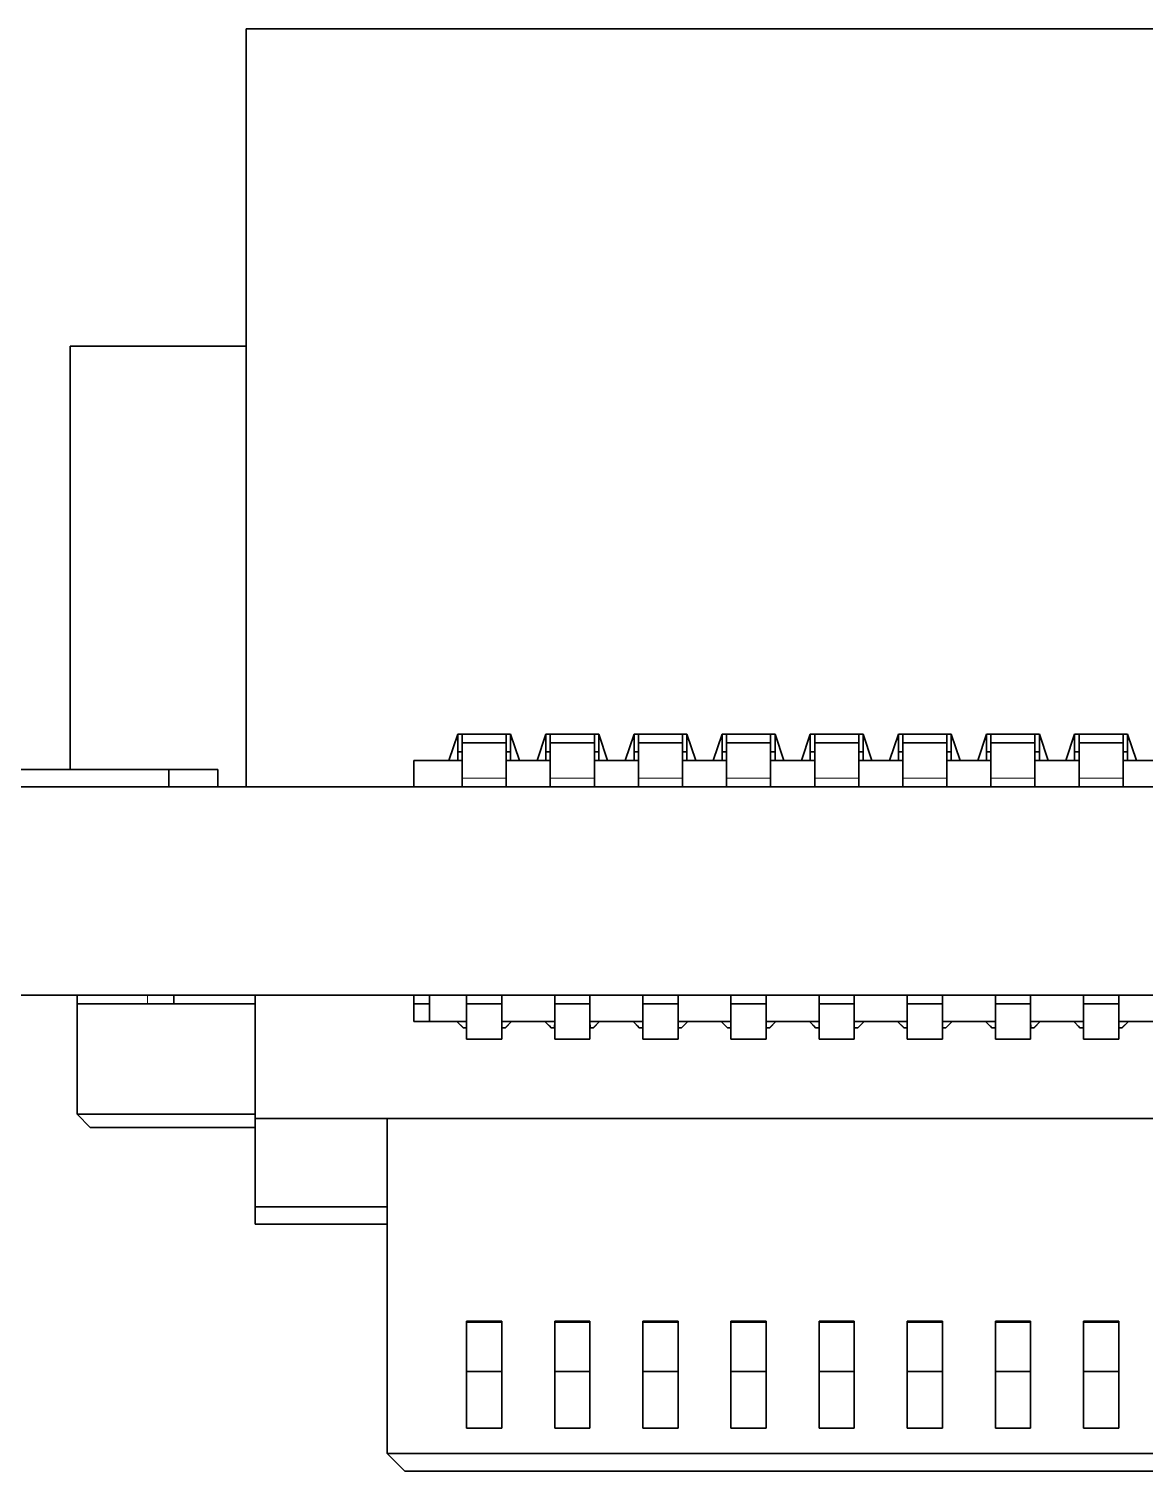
# Model space of a CAD drawing. Extents: x 507 to 804, y 334 to 583.
# Drawn here: x 584.92 to 591.26, y 464 to 472.18 of the extents above; entities that cross this region are included whole.
import ezdxf

# ---------------------------------------------------------------- set-up
doc = ezdxf.new("R2010")
doc.units = 0

msp = doc.modelspace()

# ---------------------------------------------------------------- linework, layer by layer
at = {"color": 7, "lineweight": 35, "ltscale": 0.1075}
msp.add_line((586.1558, 472.1815), (586.1558, 467.8815), dxfattribs=at)
at = {"color": 7, "lineweight": 35, "ltscale": 0.279999}
msp.add_line((597.3557, 472.1815), (586.1558, 472.1815), dxfattribs=at)
at = {"color": 7, "lineweight": 35, "ltscale": 0.025}
msp.add_line((585.1558, 470.3815), (586.1558, 470.3815), dxfattribs=at)
at = {"color": 7, "lineweight": 35, "ltscale": 0.06}
msp.add_line((585.1558, 470.3815), (585.1558, 467.9815), dxfattribs=at)
at = {"color": 7, "lineweight": 35, "ltscale": 0.003953}
for p, q in [((587.3057, 468.0315), (587.3557, 468.1815)), ((587.6558, 468.1815), (587.7057, 468.0315)), ((587.8057, 468.0315), (587.8557, 468.1815)), ((588.1558, 468.1815), (588.2057, 468.0315)), ((588.3057, 468.0315), (588.3557, 468.1815)), ((588.6558, 468.1815), (588.7057, 468.0315)), ((588.8057, 468.0315), (588.8557, 468.1815)), ((589.1558, 468.1815), (589.2057, 468.0315)), ((589.3057, 468.0315), (589.3557, 468.1815)), ((589.6558, 468.1815), (589.7057, 468.0315)), ((589.8057, 468.0315), (589.8557, 468.1815)), ((590.1558, 468.1815), (590.2057, 468.0315)), ((590.3057, 468.0315), (590.3557, 468.1815)), ((590.6558, 468.1815), (590.7057, 468.0315)), ((590.8057, 468.0315), (590.8557, 468.1815)), ((591.1558, 468.1815), (591.2057, 468.0315))]:
    msp.add_line(p, q, dxfattribs=at)
at = {"color": 7, "lineweight": 35, "ltscale": 0.007501}
for p, q in [((587.6558, 468.1815), (587.3557, 468.1815)), ((588.1558, 468.1815), (587.8557, 468.1815)), ((588.6558, 468.1815), (588.3557, 468.1815)), ((589.1558, 468.1815), (588.8557, 468.1815)), ((589.6558, 468.1815), (589.3557, 468.1815)), ((590.1558, 468.1815), (589.8557, 468.1815)), ((590.6558, 468.1815), (590.3557, 468.1815)), ((591.1558, 468.1815), (590.8557, 468.1815))]:
    msp.add_line(p, q, dxfattribs=at)
at = {"color": 7, "lineweight": 35, "ltscale": 0.003751}
for p, q in [((587.3557, 468.1815), (587.3557, 468.0315)), ((587.6558, 468.0315), (587.6558, 468.1815)), ((587.8557, 468.1815), (587.8557, 468.0315)), ((588.1558, 468.0315), (588.1558, 468.1815)), ((588.3557, 468.1815), (588.3557, 468.0315)), ((588.6558, 468.0315), (588.6558, 468.1815)), ((588.8557, 468.1815), (588.8557, 468.0315)), ((589.1558, 468.0315), (589.1558, 468.1815)), ((589.3557, 468.1815), (589.3557, 468.0315)), ((589.6558, 468.0315), (589.6558, 468.1815)), ((589.8557, 468.1815), (589.8557, 468.0315)), ((590.1558, 468.0315), (590.1558, 468.1815)), ((590.3557, 468.1815), (590.3557, 468.0315)), ((590.6558, 468.0315), (590.6558, 468.1815)), ((590.8557, 468.1815), (590.8557, 468.0315)), ((591.1558, 468.0315), (591.1558, 468.1815))]:
    msp.add_line(p, q, dxfattribs=at)
at = {"color": 7, "lineweight": 35, "ltscale": 0.00125}
for p, q in [((587.3807, 468.1315), (587.3807, 468.1815)), ((587.6307, 468.1815), (587.6307, 468.1315)), ((587.8807, 468.1315), (587.8807, 468.1815)), ((588.1307, 468.1815), (588.1307, 468.1315)), ((588.3807, 468.1315), (588.3807, 468.1815)), ((588.6307, 468.1815), (588.6307, 468.1315)), ((588.8807, 468.1315), (588.8807, 468.1815)), ((589.1307, 468.1815), (589.1307, 468.1315)), ((589.3807, 468.1315), (589.3807, 468.1815)), ((589.6307, 468.1815), (589.6307, 468.1315)), ((589.8807, 468.1315), (589.8807, 468.1815)), ((590.1307, 468.1815), (590.1307, 468.1315)), ((590.3807, 468.1315), (590.3807, 468.1815)), ((590.6307, 468.1815), (590.6307, 468.1315)), ((590.8807, 468.1315), (590.8807, 468.1815)), ((591.1307, 468.1815), (591.1307, 468.1315)), ((587.3057, 468.0315), (587.3557, 468.0315)), ((587.6558, 468.0315), (587.7057, 468.0315)), ((587.8057, 468.0315), (587.8557, 468.0315)), ((588.1558, 468.0315), (588.2057, 468.0315)), ((588.3057, 468.0315), (588.3557, 468.0315)), ((588.6558, 468.0315), (588.7057, 468.0315)), ((588.8057, 468.0315), (588.8557, 468.0315)), ((589.1558, 468.0315), (589.2057, 468.0315)), ((589.3057, 468.0315), (589.3557, 468.0315)), ((589.6558, 468.0315), (589.7057, 468.0315)), ((589.8057, 468.0315), (589.8557, 468.0315)), ((590.1558, 468.0315), (590.2057, 468.0315)), ((590.3057, 468.0315), (590.3557, 468.0315)), ((590.6558, 468.0315), (590.7057, 468.0315)), ((590.8057, 468.0315), (590.8557, 468.0315)), ((591.1558, 468.0315), (591.2057, 468.0315)), ((587.3807, 467.9315), (587.3807, 467.8815)), ((587.6307, 467.8815), (587.6307, 467.9315)), ((587.8807, 467.9315), (587.8807, 467.8815)), ((588.1307, 467.8815), (588.1307, 467.9315)), ((588.3807, 467.9315), (588.3807, 467.8815)), ((588.6307, 467.8815), (588.6307, 467.9315)), ((588.8807, 467.9315), (588.8807, 467.8815)), ((589.1307, 467.8815), (589.1307, 467.9315)), ((589.3807, 467.9315), (589.3807, 467.8815)), ((589.6307, 467.8815), (589.6307, 467.9315)), ((589.8807, 467.9315), (589.8807, 467.8815)), ((590.1307, 467.8815), (590.1307, 467.9315)), ((590.3807, 467.9315), (590.3807, 467.8815)), ((590.6307, 467.8815), (590.6307, 467.9315)), ((590.8807, 467.9315), (590.8807, 467.8815)), ((591.1307, 467.8815), (591.1307, 467.9315)), ((585.1957, 466.701), (585.1957, 466.651)), ((585.7457, 466.651), (585.7457, 466.701)), ((585.7457, 466.651), (585.7457, 466.701)), ((585.7457, 466.651), (585.7457, 466.701)), ((585.7457, 466.651), (585.7457, 466.701)), ((585.7457, 466.651), (585.7457, 466.701)), ((585.7457, 466.651), (585.7457, 466.701)), ((587.1957, 466.701), (587.1957, 466.651)), ((587.4058, 466.701), (587.4058, 466.651)), ((587.4058, 466.701), (587.4058, 466.651)), ((587.6057, 466.701), (587.6057, 466.651)), ((587.6057, 466.651), (587.6057, 466.701)), ((587.6057, 466.651), (587.6057, 466.701)), ((587.9058, 466.701), (587.9058, 466.651)), ((587.9058, 466.701), (587.9058, 466.651)), ((588.1057, 466.701), (588.1057, 466.651)), ((588.1057, 466.651), (588.1057, 466.701)), ((588.1057, 466.651), (588.1057, 466.701)), ((588.4058, 466.701), (588.4058, 466.651)), ((588.4058, 466.701), (588.4058, 466.651)), ((588.6057, 466.701), (588.6057, 466.651)), ((588.6057, 466.651), (588.6057, 466.701)), ((588.6057, 466.651), (588.6057, 466.701)), ((588.9058, 466.701), (588.9058, 466.651)), ((588.9058, 466.701), (588.9058, 466.651)), ((589.1057, 466.651), (589.1057, 466.701)), ((589.1057, 466.701), (589.1057, 466.651)), ((589.1057, 466.651), (589.1057, 466.701)), ((589.4058, 466.701), (589.4058, 466.651)), ((589.4058, 466.701), (589.4058, 466.651)), ((589.6057, 466.701), (589.6057, 466.651)), ((589.6057, 466.651), (589.6057, 466.701)), ((589.6057, 466.651), (589.6057, 466.701)), ((589.9058, 466.701), (589.9058, 466.651)), ((589.9058, 466.701), (589.9058, 466.651)), ((590.1057, 466.701), (590.1057, 466.651)), ((590.1057, 466.651), (590.1057, 466.701)), ((590.1057, 466.651), (590.1057, 466.701)), ((590.4058, 466.701), (590.4058, 466.651)), ((590.4058, 466.701), (590.4058, 466.651)), ((590.6057, 466.651), (590.6057, 466.701)), ((590.6057, 466.701), (590.6057, 466.651)), ((590.6057, 466.651), (590.6057, 466.701)), ((590.9058, 466.701), (590.9058, 466.651)), ((590.9058, 466.701), (590.9058, 466.651)), ((591.1057, 466.651), (591.1057, 466.701)), ((591.1057, 466.651), (591.1057, 466.701)), ((591.1057, 466.701), (591.1057, 466.651)), ((586.9058, 465.401), (586.9557, 465.401)), ((586.9557, 465.401), (586.9058, 465.401))]:
    msp.add_line(p, q, dxfattribs=at)
at = {"color": 7, "lineweight": 35, "ltscale": 0.005}
for p, q in [((587.3807, 467.9315), (587.3807, 468.1315)), ((587.6307, 467.9315), (587.6307, 468.1315)), ((587.8807, 467.9315), (587.8807, 468.1315)), ((588.1307, 467.9315), (588.1307, 468.1315)), ((588.3807, 467.9315), (588.3807, 468.1315)), ((588.6307, 467.9315), (588.6307, 468.1315)), ((588.8807, 467.9315), (588.8807, 468.1315)), ((589.1307, 467.9315), (589.1307, 468.1315)), ((589.3807, 467.9315), (589.3807, 468.1315)), ((589.6307, 467.9315), (589.6307, 468.1315)), ((589.8807, 467.9315), (589.8807, 468.1315)), ((590.1307, 467.9315), (590.1307, 468.1315)), ((590.3807, 467.9315), (590.3807, 468.1315)), ((590.6307, 467.9315), (590.6307, 468.1315)), ((590.8807, 467.9315), (590.8807, 468.1315)), ((591.1307, 467.9315), (591.1307, 468.1315)), ((587.3057, 468.0315), (587.1057, 468.0315)), ((587.4058, 466.651), (587.4058, 466.451)), ((587.4058, 466.651), (587.4058, 466.451)), ((587.6057, 466.651), (587.6057, 466.451)), ((587.6057, 466.651), (587.6057, 466.451)), ((587.9058, 466.651), (587.9058, 466.451)), ((587.9058, 466.651), (587.9058, 466.451)), ((588.1057, 466.651), (588.1057, 466.451)), ((588.1057, 466.651), (588.1057, 466.451)), ((588.4058, 466.651), (588.4058, 466.451)), ((588.4058, 466.651), (588.4058, 466.451)), ((588.6057, 466.651), (588.6057, 466.451)), ((588.6057, 466.651), (588.6057, 466.451)), ((588.9058, 466.651), (588.9058, 466.451)), ((588.9058, 466.651), (588.9058, 466.451)), ((589.1057, 466.651), (589.1057, 466.451)), ((589.1057, 466.651), (589.1057, 466.451)), ((589.4058, 466.651), (589.4058, 466.451)), ((589.4058, 466.651), (589.4058, 466.451)), ((589.6057, 466.651), (589.6057, 466.451)), ((589.6057, 466.651), (589.6057, 466.451)), ((589.9058, 466.651), (589.9058, 466.451)), ((589.9058, 466.651), (589.9058, 466.451)), ((590.1057, 466.651), (590.1057, 466.451)), ((590.1057, 466.651), (590.1057, 466.451)), ((590.4058, 466.651), (590.4058, 466.451)), ((590.4058, 466.651), (590.4058, 466.451)), ((590.6057, 466.651), (590.6057, 466.451)), ((590.6057, 466.651), (590.6057, 466.451)), ((590.9058, 466.651), (590.9058, 466.451)), ((590.9058, 466.651), (590.9058, 466.451)), ((591.1057, 466.651), (591.1057, 466.451)), ((591.1057, 466.651), (591.1057, 466.451))]:
    msp.add_line(p, q, dxfattribs=at)
at = {"color": 7, "lineweight": 35, "ltscale": 0.00625}
for p, q in [((587.6307, 468.1315), (587.3807, 468.1315)), ((588.1307, 468.1315), (587.8807, 468.1315)), ((588.6307, 468.1315), (588.3807, 468.1315)), ((589.1307, 468.1315), (588.8807, 468.1315)), ((589.6307, 468.1315), (589.3807, 468.1315)), ((590.1307, 468.1315), (589.8807, 468.1315)), ((590.6307, 468.1315), (590.3807, 468.1315)), ((591.1307, 468.1315), (590.8807, 468.1315))]:
    msp.add_line(p, q, dxfattribs=at)
at = {"color": 7, "lineweight": 35, "ltscale": 0.00375}
for p, q in [((587.1057, 468.0315), (587.1057, 467.8815)), ((587.1057, 466.551), (587.1057, 466.701)), ((587.1057, 466.551), (587.1057, 466.701)), ((587.1057, 466.701), (587.1057, 466.551)), ((587.1057, 466.551), (587.1057, 466.701)), ((587.1057, 466.701), (587.1057, 466.551))]:
    msp.add_line(p, q, dxfattribs=at)
at = {"color": 7, "lineweight": 35, "ltscale": 0.00062561}
for p, q in [((587.3807, 468.0815), (587.3557, 468.0815)), ((587.3807, 468.0315), (587.3557, 468.0315)), ((587.6558, 468.0815), (587.6307, 468.0815)), ((587.6558, 468.0315), (587.6307, 468.0315)), ((587.8557, 468.0815), (587.8807, 468.0815)), ((587.8557, 468.0315), (587.8807, 468.0315)), ((588.1307, 468.0815), (588.1558, 468.0815)), ((588.1307, 468.0315), (588.1558, 468.0315)), ((588.3557, 468.0815), (588.3807, 468.0815)), ((588.3557, 468.0315), (588.3807, 468.0315)), ((588.6307, 468.0815), (588.6558, 468.0815)), ((588.6307, 468.0315), (588.6558, 468.0315)), ((588.8557, 468.0815), (588.8807, 468.0815)), ((588.8557, 468.0315), (588.8807, 468.0315)), ((589.1307, 468.0815), (589.1558, 468.0815)), ((589.1307, 468.0315), (589.1558, 468.0315)), ((589.3557, 468.0815), (589.3807, 468.0815)), ((589.3557, 468.0315), (589.3807, 468.0315)), ((589.6307, 468.0815), (589.6558, 468.0815)), ((589.6307, 468.0315), (589.6558, 468.0315)), ((589.8557, 468.0815), (589.8807, 468.0815)), ((589.8557, 468.0315), (589.8807, 468.0315)), ((590.1307, 468.0815), (590.1558, 468.0815)), ((590.1307, 468.0315), (590.1558, 468.0315)), ((590.3557, 468.0815), (590.3807, 468.0815)), ((590.3557, 468.0315), (590.3807, 468.0315)), ((590.6307, 468.0815), (590.6558, 468.0815)), ((590.6307, 468.0315), (590.6558, 468.0315)), ((590.8557, 468.0815), (590.8807, 468.0815)), ((590.8557, 468.0315), (590.8807, 468.0315)), ((591.1307, 468.0815), (591.1558, 468.0815)), ((591.1307, 468.0315), (591.1558, 468.0315))]:
    msp.add_line(p, q, dxfattribs=at)
at = {"color": 7, "lineweight": 35, "ltscale": 0.002499}
for p, q in [((587.8057, 468.0315), (587.7057, 468.0315)), ((588.3057, 468.0315), (588.2057, 468.0315)), ((588.8057, 468.0315), (588.7057, 468.0315)), ((589.3057, 468.0315), (589.2057, 468.0315)), ((589.8057, 468.0315), (589.7057, 468.0315)), ((590.3057, 468.0315), (590.2057, 468.0315)), ((590.8057, 468.0315), (590.7057, 468.0315)), ((591.3057, 468.0315), (591.2057, 468.0315))]:
    msp.add_line(p, q, dxfattribs=at)
at = {"color": 7, "lineweight": 35, "ltscale": 0.04008}
msp.add_line((584.1141, 467.9815), (585.7173, 467.9815), dxfattribs=at)
at = {"color": 7, "lineweight": 35, "ltscale": 0.00692}
msp.add_line((585.7173, 467.9815), (585.9941, 467.9815), dxfattribs=at)
at = {"color": 7, "lineweight": 35, "ltscale": 0.0025}
for p, q in [((585.7173, 467.9815), (585.7173, 467.8815)), ((585.9941, 467.9815), (585.9941, 467.8815)), ((587.1957, 466.551), (587.1957, 466.651)), ((588.6057, 466.651), (588.6057, 466.551)), ((589.6057, 466.651), (589.6057, 466.551)), ((586.2057, 465.401), (586.2057, 465.501)), ((586.2057, 465.401), (586.2057, 465.501))]:
    msp.add_line(p, q, dxfattribs=at)
at = {"color": 7, "lineweight": 13, "ltscale": 0.00625}
for p, q in [((587.6307, 467.9315), (587.3807, 467.9315)), ((588.1307, 467.9315), (587.8807, 467.9315)), ((588.6307, 467.9315), (588.3807, 467.9315)), ((589.1307, 467.9315), (588.8807, 467.9315)), ((589.6307, 467.9315), (589.3807, 467.9315)), ((590.1307, 467.9315), (589.8807, 467.9315)), ((590.6307, 467.9315), (590.3807, 467.9315)), ((591.1307, 467.9315), (590.8807, 467.9315))]:
    msp.add_line(p, q, dxfattribs=at)
at = {"color": 7, "lineweight": 35}
for p, q in [((606.2557, 467.8815), (577.2557, 467.8815)), ((606.2557, 466.7015), (577.2557, 466.7015))]:
    msp.add_line(p, q, dxfattribs=at)
at = {"color": 7, "lineweight": 35, "ltscale": 0.010001}
msp.add_line((585.1957, 466.701), (585.5958, 466.701), dxfattribs=at)
at = {"color": 7, "lineweight": 35, "ltscale": 0.003749}
msp.add_line((585.7457, 466.701), (585.5958, 466.701), dxfattribs=at)
at = {"color": 7, "lineweight": 13, "ltscale": 0.00125}
msp.add_line((585.5958, 466.701), (585.5958, 466.651), dxfattribs=at)
at = {"color": 7, "lineweight": 35, "ltscale": 0.0175}
msp.add_line((586.2057, 466.701), (586.2057, 466.001), dxfattribs=at)
msp.add_line((586.2057, 466.701), (586.2057, 466.001), dxfattribs=at)
at = {"color": 7, "lineweight": 35, "ltscale": 0.022499}
msp.add_line((586.2057, 466.701), (587.1057, 466.701), dxfattribs=at)
msp.add_line((586.2057, 466.701), (587.1057, 466.701), dxfattribs=at)
at = {"color": 7, "lineweight": 35, "ltscale": 0.002251}
for p, q in [((587.1057, 466.701), (587.1957, 466.701)), ((587.1057, 466.651), (587.1957, 466.651))]:
    msp.add_line(p, q, dxfattribs=at)
at = {"color": 7, "lineweight": 35, "ltscale": 0.004999}
for p, q in [((587.6057, 466.701), (587.4058, 466.701)), ((587.6057, 466.701), (587.4058, 466.701)), ((588.1057, 466.701), (587.9058, 466.701)), ((588.1057, 466.701), (587.9058, 466.701)), ((588.6057, 466.701), (588.4058, 466.701)), ((588.6057, 466.701), (588.4058, 466.701)), ((589.1057, 466.701), (588.9058, 466.701)), ((589.1057, 466.701), (588.9058, 466.701)), ((589.6057, 466.701), (589.4058, 466.701)), ((589.6057, 466.701), (589.4058, 466.701)), ((590.1057, 466.701), (589.9058, 466.701)), ((590.1057, 466.701), (589.9058, 466.701)), ((590.6057, 466.701), (590.4058, 466.701)), ((590.6057, 466.701), (590.4058, 466.701)), ((591.1057, 466.701), (590.9058, 466.701)), ((591.1057, 466.701), (590.9058, 466.701)), ((587.6057, 466.651), (587.4058, 466.651)), ((587.6057, 466.651), (587.4058, 466.651)), ((588.1057, 466.651), (587.9058, 466.651)), ((588.1057, 466.651), (587.9058, 466.651)), ((588.6057, 466.651), (588.4058, 466.651)), ((588.6057, 466.651), (588.4058, 466.651)), ((589.1057, 466.651), (588.9058, 466.651)), ((589.1057, 466.651), (588.9058, 466.651)), ((589.6057, 466.651), (589.4058, 466.651)), ((589.6057, 466.651), (589.4058, 466.651)), ((590.1057, 466.651), (589.9058, 466.651)), ((590.1057, 466.651), (589.9058, 466.651)), ((590.6057, 466.651), (590.4058, 466.651)), ((590.6057, 466.651), (590.4058, 466.651)), ((591.1057, 466.651), (590.9058, 466.651)), ((591.1057, 466.651), (590.9058, 466.651)), ((587.6057, 466.451), (587.4058, 466.451)), ((587.6057, 466.451), (587.4058, 466.451)), ((587.4058, 466.451), (587.6057, 466.451)), ((588.1057, 466.451), (587.9058, 466.451)), ((588.1057, 466.451), (587.9058, 466.451)), ((587.9058, 466.451), (588.1057, 466.451)), ((588.6057, 466.451), (588.4058, 466.451)), ((588.6057, 466.451), (588.4058, 466.451)), ((588.4058, 466.451), (588.6057, 466.451)), ((589.1057, 466.451), (588.9058, 466.451)), ((589.1057, 466.451), (588.9058, 466.451)), ((588.9058, 466.451), (589.1057, 466.451)), ((589.6057, 466.451), (589.4058, 466.451)), ((589.6057, 466.451), (589.4058, 466.451)), ((589.4058, 466.451), (589.6057, 466.451)), ((590.1057, 466.451), (589.9058, 466.451)), ((590.1057, 466.451), (589.9058, 466.451)), ((589.9058, 466.451), (590.1057, 466.451)), ((590.6057, 466.451), (590.4058, 466.451)), ((590.6057, 466.451), (590.4058, 466.451)), ((590.4058, 466.451), (590.6057, 466.451)), ((591.1057, 466.451), (590.9058, 466.451)), ((591.1057, 466.451), (590.9058, 466.451)), ((590.9058, 466.451), (591.1057, 466.451)), ((587.6057, 464.851), (587.4058, 464.851)), ((587.6057, 464.851), (587.4058, 464.851)), ((587.6057, 464.8456), (587.4058, 464.8456)), ((587.4058, 464.8456), (587.6057, 464.8456)), ((587.6057, 464.8455), (587.4058, 464.8455)), ((588.1057, 464.851), (587.9058, 464.851)), ((588.1057, 464.851), (587.9058, 464.851)), ((588.1057, 464.8456), (587.9058, 464.8456)), ((587.9058, 464.8456), (588.1057, 464.8456)), ((588.1057, 464.8455), (587.9058, 464.8455)), ((588.6057, 464.851), (588.4058, 464.851)), ((588.6057, 464.851), (588.4058, 464.851)), ((588.6057, 464.8456), (588.4058, 464.8456)), ((588.4058, 464.8456), (588.6057, 464.8456)), ((588.6057, 464.8455), (588.4058, 464.8455)), ((589.1057, 464.851), (588.9058, 464.851)), ((589.1057, 464.851), (588.9058, 464.851)), ((589.1057, 464.8456), (588.9058, 464.8456)), ((588.9058, 464.8456), (589.1057, 464.8456)), ((589.1057, 464.8455), (588.9058, 464.8455)), ((589.6057, 464.851), (589.4058, 464.851)), ((589.6057, 464.851), (589.4058, 464.851)), ((589.6057, 464.8456), (589.4058, 464.8456)), ((589.4058, 464.8456), (589.6057, 464.8456)), ((589.6057, 464.8455), (589.4058, 464.8455)), ((590.1057, 464.851), (589.9058, 464.851)), ((590.1057, 464.851), (589.9058, 464.851)), ((590.1057, 464.8456), (589.9058, 464.8456)), ((589.9058, 464.8456), (590.1057, 464.8456)), ((590.1057, 464.8455), (589.9058, 464.8455)), ((590.6057, 464.851), (590.4058, 464.851)), ((590.6057, 464.851), (590.4058, 464.851)), ((590.4058, 464.8456), (590.6057, 464.8456)), ((590.6057, 464.8456), (590.4058, 464.8456)), ((590.6057, 464.8455), (590.4058, 464.8455)), ((591.1057, 464.851), (590.9058, 464.851)), ((591.1057, 464.851), (590.9058, 464.851)), ((590.9058, 464.8456), (591.1057, 464.8456)), ((591.1057, 464.8456), (590.9058, 464.8456)), ((591.1057, 464.8455), (590.9058, 464.8455)), ((587.6057, 464.5661), (587.4058, 464.5661)), ((587.6057, 464.5661), (587.4058, 464.5661)), ((588.1057, 464.5661), (587.9058, 464.5661)), ((588.1057, 464.5661), (587.9058, 464.5661)), ((588.6057, 464.5661), (588.4058, 464.5661)), ((588.6057, 464.5661), (588.4058, 464.5661)), ((589.1057, 464.5661), (588.9058, 464.5661)), ((589.1057, 464.5661), (588.9058, 464.5661)), ((589.6057, 464.5661), (589.4058, 464.5661)), ((589.6057, 464.5661), (589.4058, 464.5661)), ((590.1057, 464.5661), (589.9058, 464.5661)), ((590.1057, 464.5661), (589.9058, 464.5661)), ((590.6057, 464.5661), (590.4058, 464.5661)), ((590.6057, 464.5661), (590.4058, 464.5661)), ((591.1057, 464.5661), (590.9058, 464.5661)), ((591.1057, 464.5661), (590.9058, 464.5661)), ((587.4058, 464.2439), (587.6057, 464.2439)), ((587.4058, 464.2439), (587.6057, 464.2439)), ((587.9058, 464.2439), (588.1057, 464.2439)), ((587.9058, 464.2439), (588.1057, 464.2439)), ((588.4058, 464.2439), (588.6057, 464.2439)), ((588.4058, 464.2439), (588.6057, 464.2439)), ((588.9058, 464.2439), (589.1057, 464.2439)), ((588.9058, 464.2439), (589.1057, 464.2439)), ((589.4058, 464.2439), (589.6057, 464.2439)), ((589.4058, 464.2439), (589.6057, 464.2439)), ((589.9058, 464.2439), (590.1057, 464.2439)), ((589.9058, 464.2439), (590.1057, 464.2439)), ((590.4058, 464.2439), (590.6057, 464.2439)), ((590.4058, 464.2439), (590.6057, 464.2439)), ((590.9058, 464.2439), (591.1057, 464.2439)), ((590.9058, 464.2439), (591.1057, 464.2439))]:
    msp.add_line(p, q, dxfattribs=at)
at = {"color": 7, "lineweight": 35, "ltscale": 0.003037}
for p, q in [((587.6057, 466.701), (587.6057, 466.5795)), ((587.6057, 466.701), (587.6057, 466.5795)), ((588.1057, 466.701), (588.1057, 466.5795)), ((588.1057, 466.701), (588.1057, 466.5795)), ((588.6057, 466.701), (588.6057, 466.5795)), ((588.6057, 466.701), (588.6057, 466.5795)), ((589.1057, 466.701), (589.1057, 466.5795)), ((589.1057, 466.701), (589.1057, 466.5795)), ((589.6057, 466.701), (589.6057, 466.5795)), ((589.6057, 466.701), (589.6057, 466.5795)), ((590.1057, 466.701), (590.1057, 466.5795)), ((590.1057, 466.701), (590.1057, 466.5795)), ((590.6057, 466.701), (590.6057, 466.5795)), ((590.6057, 466.701), (590.6057, 466.5795)), ((591.1057, 466.701), (591.1057, 466.5795)), ((591.1057, 466.701), (591.1057, 466.5795))]:
    msp.add_line(p, q, dxfattribs=at)
at = {"color": 7, "lineweight": 35, "ltscale": 0.02525}
for p, q in [((585.1957, 466.651), (586.2057, 466.651)), ((586.2057, 466.026), (585.1957, 466.026))]:
    msp.add_line(p, q, dxfattribs=at)
at = {"color": 7, "lineweight": 35, "ltscale": 0.015625}
msp.add_line((585.1957, 466.026), (585.1957, 466.651), dxfattribs=at)
at = {"color": 7, "lineweight": 35, "ltscale": 0.002503}
for p, q in [((587.6057, 466.651), (587.6057, 466.5508)), ((588.1057, 466.651), (588.1057, 466.5508)), ((589.1057, 466.651), (589.1057, 466.5508)), ((590.1057, 466.651), (590.1057, 466.5508)), ((590.6057, 466.651), (590.6057, 466.5508)), ((591.1057, 466.651), (591.1057, 466.5508))]:
    msp.add_line(p, q, dxfattribs=at)
at = {"color": 7, "lineweight": 35, "ltscale": 0.006125}
msp.add_line((587.3507, 466.551), (587.1057, 466.551), dxfattribs=at)
msp.add_line((587.3507, 466.551), (587.1057, 466.551), dxfattribs=at)
at = {"color": 7, "lineweight": 35, "ltscale": 0.001238}
for p, q in [((587.3507, 466.551), (587.3857, 466.516)), ((587.3507, 466.551), (587.3857, 466.516)), ((587.6257, 466.516), (587.6608, 466.551)), ((587.6257, 466.516), (587.6608, 466.551)), ((587.8507, 466.551), (587.8857, 466.516)), ((587.8507, 466.551), (587.8857, 466.516)), ((588.1257, 466.516), (588.1608, 466.551)), ((588.1257, 466.516), (588.1608, 466.551)), ((588.3507, 466.551), (588.3857, 466.516)), ((588.3507, 466.551), (588.3857, 466.516)), ((588.6257, 466.516), (588.6608, 466.551)), ((588.6257, 466.516), (588.6608, 466.551)), ((588.8507, 466.551), (588.8857, 466.516)), ((588.8507, 466.551), (588.8857, 466.516)), ((589.1257, 466.516), (589.1608, 466.551)), ((589.1257, 466.516), (589.1608, 466.551)), ((589.3507, 466.551), (589.3857, 466.516)), ((589.3507, 466.551), (589.3857, 466.516)), ((589.6257, 466.516), (589.6608, 466.551)), ((589.6257, 466.516), (589.6608, 466.551)), ((589.8507, 466.551), (589.8857, 466.516)), ((589.8507, 466.551), (589.8857, 466.516)), ((590.1257, 466.516), (590.1608, 466.551)), ((590.1257, 466.516), (590.1608, 466.551)), ((590.3507, 466.551), (590.3857, 466.516)), ((590.3507, 466.551), (590.3857, 466.516)), ((590.6257, 466.516), (590.6608, 466.551)), ((590.6257, 466.516), (590.6608, 466.551)), ((590.8507, 466.551), (590.8857, 466.516)), ((590.8507, 466.551), (590.8857, 466.516)), ((591.1257, 466.516), (591.1608, 466.551)), ((591.1257, 466.516), (591.1608, 466.551))]:
    msp.add_line(p, q, dxfattribs=at)
at = {"color": 7, "lineweight": 35, "ltscale": 0.001376}
for p, q in [((587.4058, 466.551), (587.3507, 466.551)), ((587.4058, 466.551), (587.3507, 466.551)), ((587.6608, 466.551), (587.6057, 466.551)), ((587.6608, 466.551), (587.6057, 466.551)), ((587.9058, 466.551), (587.8507, 466.551)), ((587.9058, 466.551), (587.8507, 466.551)), ((588.1608, 466.551), (588.1057, 466.551)), ((588.1608, 466.551), (588.1057, 466.551)), ((588.4058, 466.551), (588.3507, 466.551)), ((588.4058, 466.551), (588.3507, 466.551)), ((588.6608, 466.551), (588.6057, 466.551)), ((588.6608, 466.551), (588.6057, 466.551)), ((588.9058, 466.551), (588.8507, 466.551)), ((588.9058, 466.551), (588.8507, 466.551)), ((589.1608, 466.551), (589.1057, 466.551)), ((589.1608, 466.551), (589.1057, 466.551)), ((589.4058, 466.551), (589.3507, 466.551)), ((589.4058, 466.551), (589.3507, 466.551)), ((589.6608, 466.551), (589.6057, 466.551)), ((589.6608, 466.551), (589.6057, 466.551)), ((589.9058, 466.551), (589.8507, 466.551)), ((589.9058, 466.551), (589.8507, 466.551)), ((590.1608, 466.551), (590.1057, 466.551)), ((590.1608, 466.551), (590.1057, 466.551)), ((590.4058, 466.551), (590.3507, 466.551)), ((590.4058, 466.551), (590.3507, 466.551)), ((590.6608, 466.551), (590.6057, 466.551)), ((590.6608, 466.551), (590.6057, 466.551)), ((590.9058, 466.551), (590.8507, 466.551)), ((590.9058, 466.551), (590.8507, 466.551)), ((591.1608, 466.551), (591.1057, 466.551)), ((591.1608, 466.551), (591.1057, 466.551))]:
    msp.add_line(p, q, dxfattribs=at)
at = {"color": 7, "lineweight": 35, "ltscale": 0.001271}
for p, q in [((587.3507, 466.551), (587.3876, 466.516)), ((587.6608, 466.551), (587.6239, 466.516)), ((587.6239, 466.516), (587.6608, 466.551)), ((587.8507, 466.551), (587.8876, 466.516)), ((588.1608, 466.551), (588.1239, 466.516)), ((588.1239, 466.516), (588.1608, 466.551)), ((588.3507, 466.551), (588.3876, 466.516)), ((589.1239, 466.516), (589.1608, 466.551)), ((589.3507, 466.551), (589.3876, 466.516)), ((589.8876, 466.516), (589.8507, 466.551)), ((589.8507, 466.551), (589.8876, 466.516)), ((590.1239, 466.516), (590.1608, 466.551)), ((590.6239, 466.516), (590.6608, 466.551)), ((591.1239, 466.516), (591.1608, 466.551))]:
    msp.add_line(p, q, dxfattribs=at)
at = {"color": 7, "lineweight": 35, "ltscale": 0.000875177}
for p, q in [((587.4058, 466.551), (587.4053, 466.516)), ((587.6057, 466.551), (587.6062, 466.516)), ((587.9058, 466.551), (587.9053, 466.516)), ((588.1057, 466.551), (588.1062, 466.516)), ((588.4058, 466.551), (588.4053, 466.516)), ((589.1057, 466.551), (589.1062, 466.516)), ((589.4058, 466.551), (589.4053, 466.516)), ((589.9058, 466.551), (589.9053, 466.516)), ((590.1057, 466.551), (590.1062, 466.516)), ((590.6057, 466.551), (590.6062, 466.516)), ((591.1057, 466.551), (591.1062, 466.516))]:
    msp.add_line(p, q, dxfattribs=at)
at = {"color": 7, "lineweight": 35, "ltscale": 0.000712585}
for p, q in [((587.6057, 466.551), (587.6057, 466.5795)), ((587.6057, 466.5795), (587.6057, 466.551)), ((588.1057, 466.551), (588.1057, 466.5795)), ((588.1057, 466.5795), (588.1057, 466.551)), ((588.6057, 466.551), (588.6057, 466.5795)), ((588.6057, 466.5795), (588.6057, 466.551)), ((589.1057, 466.551), (589.1057, 466.5795)), ((589.1057, 466.5795), (589.1057, 466.551)), ((589.6057, 466.551), (589.6057, 466.5795)), ((589.6057, 466.5795), (589.6057, 466.551)), ((590.1057, 466.551), (590.1057, 466.5795)), ((590.1057, 466.5795), (590.1057, 466.551)), ((590.6057, 466.5795), (590.6057, 466.551)), ((590.6057, 466.551), (590.6057, 466.5795)), ((591.1057, 466.551), (591.1057, 466.5795)), ((591.1057, 466.5795), (591.1057, 466.551))]:
    msp.add_line(p, q, dxfattribs=at)
at = {"color": 7, "lineweight": 35, "ltscale": 0.004749}
for p, q in [((587.8507, 466.551), (587.6608, 466.551)), ((587.8507, 466.551), (587.6608, 466.551)), ((588.3507, 466.551), (588.1608, 466.551)), ((588.3507, 466.551), (588.1608, 466.551)), ((588.8507, 466.551), (588.6608, 466.551)), ((588.8507, 466.551), (588.6608, 466.551)), ((589.3507, 466.551), (589.1608, 466.551)), ((589.3507, 466.551), (589.1608, 466.551)), ((589.8507, 466.551), (589.6608, 466.551)), ((589.8507, 466.551), (589.6608, 466.551)), ((590.3507, 466.551), (590.1608, 466.551)), ((590.3507, 466.551), (590.1608, 466.551)), ((590.8507, 466.551), (590.6608, 466.551)), ((590.8507, 466.551), (590.6608, 466.551)), ((591.3507, 466.551), (591.1608, 466.551)), ((591.3507, 466.551), (591.1608, 466.551))]:
    msp.add_line(p, q, dxfattribs=at)
at = {"color": 7, "lineweight": 35, "ltscale": 0.000875092}
for p, q in [((588.6057, 466.551), (588.6057, 466.516)), ((589.6057, 466.551), (589.6057, 466.516))]:
    msp.add_line(p, q, dxfattribs=at)
at = {"color": 7, "lineweight": 35, "ltscale": 0.00036307}
for p, q in [((587.3857, 466.516), (587.3755, 466.5262)), ((587.8857, 466.516), (587.8755, 466.5262)), ((588.3857, 466.516), (588.3755, 466.5262)), ((589.3857, 466.516), (589.3755, 466.5262)), ((590.3857, 466.516), (590.3755, 466.5262)), ((590.8857, 466.516), (590.8755, 466.5262))]:
    msp.add_line(p, q, dxfattribs=at)
at = {"color": 7, "lineweight": 35, "ltscale": 0.000500488}
for p, q in [((587.4058, 466.516), (587.3857, 466.516)), ((587.4058, 466.516), (587.3857, 466.516)), ((587.6257, 466.516), (587.6057, 466.516)), ((587.6257, 466.516), (587.6057, 466.516)), ((587.9058, 466.516), (587.8857, 466.516)), ((587.9058, 466.516), (587.8857, 466.516)), ((588.1257, 466.516), (588.1057, 466.516)), ((588.1257, 466.516), (588.1057, 466.516)), ((588.4058, 466.516), (588.3857, 466.516)), ((588.4058, 466.516), (588.3857, 466.516)), ((588.6257, 466.516), (588.6057, 466.516)), ((588.6257, 466.516), (588.6057, 466.516)), ((588.9058, 466.516), (588.8857, 466.516)), ((588.9058, 466.516), (588.8857, 466.516)), ((589.1257, 466.516), (589.1057, 466.516)), ((589.1257, 466.516), (589.1057, 466.516)), ((589.4058, 466.516), (589.3857, 466.516)), ((589.4058, 466.516), (589.3857, 466.516)), ((589.6257, 466.516), (589.6057, 466.516)), ((589.6257, 466.516), (589.6057, 466.516)), ((589.9058, 466.516), (589.8857, 466.516)), ((589.9058, 466.516), (589.8857, 466.516)), ((590.1257, 466.516), (590.1057, 466.516)), ((590.1257, 466.516), (590.1057, 466.516)), ((590.4058, 466.516), (590.3857, 466.516)), ((590.4058, 466.516), (590.3857, 466.516)), ((590.6257, 466.516), (590.6057, 466.516)), ((590.6257, 466.516), (590.6057, 466.516)), ((590.9058, 466.516), (590.8857, 466.516)), ((590.9058, 466.516), (590.8857, 466.516)), ((591.1257, 466.516), (591.1057, 466.516)), ((591.1257, 466.516), (591.1057, 466.516))]:
    msp.add_line(p, q, dxfattribs=at)
at = {"color": 7, "lineweight": 35, "ltscale": 0.001625}
for p, q in [((587.6057, 466.516), (587.6057, 466.451)), ((588.1057, 466.516), (588.1057, 466.451)), ((588.6057, 466.516), (588.6057, 466.451)), ((589.1057, 466.516), (589.1057, 466.451)), ((589.6057, 466.516), (589.6057, 466.451)), ((590.1057, 466.516), (590.1057, 466.451)), ((590.6057, 466.516), (590.6057, 466.451)), ((591.1057, 466.516), (591.1057, 466.451))]:
    msp.add_line(p, q, dxfattribs=at)
at = {"color": 7, "lineweight": 35, "ltscale": 0.000479058}
for p, q in [((588.8722, 466.5295), (588.8857, 466.516)), ((590.3722, 466.5295), (590.3857, 466.516)), ((590.8722, 466.5295), (590.8857, 466.516))]:
    msp.add_line(p, q, dxfattribs=at)
at = {"color": 7, "lineweight": 35, "ltscale": 0.002652}
msp.add_line((585.1957, 466.026), (585.2708, 465.951), dxfattribs=at)
at = {"color": 7, "lineweight": 35, "ltscale": 0.0125}
msp.add_line((586.2057, 465.501), (586.2057, 466.001), dxfattribs=at)
msp.add_line((586.2057, 465.501), (586.2057, 466.001), dxfattribs=at)
at = {"color": 7, "lineweight": 35, "ltscale": 0.01875}
for p, q in [((586.9557, 466.001), (586.2057, 466.001)), ((586.2057, 465.501), (586.9557, 465.501)), ((586.2057, 465.501), (586.9557, 465.501)), ((586.2057, 465.401), (586.9557, 465.401)), ((586.9557, 465.401), (586.2057, 465.401)), ((586.2057, 465.401), (586.9557, 465.401))]:
    msp.add_line(p, q, dxfattribs=at)
at = {"color": 7, "lineweight": 35, "ltscale": 0.277499}
msp.add_line((586.2057, 466.001), (597.3057, 466.001), dxfattribs=at)
msp.add_line((586.2057, 466.001), (597.3057, 466.001), dxfattribs=at)
at = {"color": 7, "lineweight": 35, "ltscale": 0.0475}
msp.add_line((586.9557, 464.101), (586.9557, 466.001), dxfattribs=at)
msp.add_line((586.9557, 464.101), (586.9557, 466.001), dxfattribs=at)
at = {"color": 7, "lineweight": 35, "ltscale": 0.239999}
for p, q in [((596.5557, 466.001), (586.9557, 466.001)), ((586.9557, 464.101), (596.5557, 464.101)), ((586.9557, 464.101), (596.5557, 464.101))]:
    msp.add_line(p, q, dxfattribs=at)
at = {"color": 7, "lineweight": 35, "ltscale": 0.023375}
msp.add_line((585.2708, 465.951), (586.2057, 465.951), dxfattribs=at)
at = {"color": 7, "lineweight": 35, "ltscale": 0.000137329}
for p, q in [((587.4058, 464.851), (587.4058, 464.8455)), ((587.6057, 464.851), (587.6057, 464.8455)), ((587.9058, 464.851), (587.9058, 464.8455)), ((588.1057, 464.851), (588.1057, 464.8455)), ((588.4058, 464.851), (588.4058, 464.8455)), ((588.6057, 464.851), (588.6057, 464.8455)), ((588.9058, 464.851), (588.9058, 464.8455)), ((589.1057, 464.851), (589.1057, 464.8455)), ((589.4058, 464.851), (589.4058, 464.8455)), ((589.6057, 464.851), (589.6057, 464.8455)), ((589.9058, 464.851), (589.9058, 464.8455)), ((590.1057, 464.851), (590.1057, 464.8455)), ((590.4058, 464.851), (590.4058, 464.8455)), ((590.6057, 464.851), (590.6057, 464.8455)), ((590.9058, 464.851), (590.9058, 464.8455)), ((591.1057, 464.851), (591.1057, 464.8455))]:
    msp.add_line(p, q, dxfattribs=at)
at = {"color": 7, "lineweight": 35, "ltscale": 0.000136566}
for p, q in [((587.4058, 464.851), (587.4058, 464.8456)), ((587.6057, 464.851), (587.6057, 464.8456)), ((587.9058, 464.851), (587.9058, 464.8456)), ((588.1057, 464.851), (588.1057, 464.8456)), ((588.4058, 464.851), (588.4058, 464.8456)), ((588.6057, 464.851), (588.6057, 464.8456)), ((588.9058, 464.851), (588.9058, 464.8456)), ((589.1057, 464.851), (589.1057, 464.8456)), ((589.4058, 464.851), (589.4058, 464.8456)), ((589.6057, 464.851), (589.6057, 464.8456)), ((589.9058, 464.851), (589.9058, 464.8456)), ((590.1057, 464.851), (590.1057, 464.8456)), ((590.4058, 464.851), (590.4058, 464.8456)), ((590.6057, 464.851), (590.6057, 464.8456)), ((590.9058, 464.851), (590.9058, 464.8456)), ((591.1057, 464.851), (591.1057, 464.8456))]:
    msp.add_line(p, q, dxfattribs=at)
at = {"color": 7, "lineweight": 35, "ltscale": 0.006986}
for p, q in [((587.4058, 464.8455), (587.4058, 464.5661)), ((587.6057, 464.5661), (587.6057, 464.8455)), ((587.9058, 464.8455), (587.9058, 464.5661)), ((588.1057, 464.5661), (588.1057, 464.8455)), ((588.4058, 464.8455), (588.4058, 464.5661)), ((588.6057, 464.5661), (588.6057, 464.8455)), ((588.9058, 464.8455), (588.9058, 464.5661)), ((589.1057, 464.5661), (589.1057, 464.8455)), ((589.4058, 464.8455), (589.4058, 464.5661)), ((589.6057, 464.5661), (589.6057, 464.8455)), ((589.9058, 464.8455), (589.9058, 464.5661)), ((590.1057, 464.5661), (590.1057, 464.8455)), ((590.4058, 464.8455), (590.4058, 464.5661)), ((590.6057, 464.5661), (590.6057, 464.8455)), ((590.9058, 464.8455), (590.9058, 464.5661)), ((591.1057, 464.5661), (591.1057, 464.8455))]:
    msp.add_line(p, q, dxfattribs=at)
at = {"color": 7, "lineweight": 35, "ltscale": 0.004864}
for p, q in [((587.4058, 464.8455), (587.4058, 464.651)), ((587.6057, 464.8455), (587.6057, 464.651)), ((587.9058, 464.8455), (587.9058, 464.651)), ((588.1057, 464.8455), (588.1057, 464.651)), ((588.4058, 464.8455), (588.4058, 464.651)), ((588.6057, 464.8455), (588.6057, 464.651)), ((588.9058, 464.8455), (588.9058, 464.651)), ((589.1057, 464.8455), (589.1057, 464.651)), ((589.4058, 464.8455), (589.4058, 464.651)), ((589.6057, 464.8455), (589.6057, 464.651)), ((589.9058, 464.8455), (589.9058, 464.651)), ((590.1057, 464.8455), (590.1057, 464.651)), ((590.4058, 464.8455), (590.4058, 464.651)), ((590.6057, 464.8455), (590.6057, 464.651)), ((590.9058, 464.8455), (590.9058, 464.651)), ((591.1057, 464.8455), (591.1057, 464.651))]:
    msp.add_line(p, q, dxfattribs=at)
at = {"color": 7, "lineweight": 35, "ltscale": 0.015179}
for p, q in [((587.6057, 464.851), (587.6057, 464.2439)), ((588.1057, 464.851), (588.1057, 464.2439)), ((588.6057, 464.851), (588.6057, 464.2439)), ((589.1057, 464.851), (589.1057, 464.2439)), ((589.6057, 464.851), (589.6057, 464.2439)), ((590.1057, 464.851), (590.1057, 464.2439)), ((590.6057, 464.851), (590.6057, 464.2439)), ((591.1057, 464.851), (591.1057, 464.2439))]:
    msp.add_line(p, q, dxfattribs=at)
at = {"color": 7, "lineweight": 35, "ltscale": 0.002122}
for p, q in [((587.4058, 464.651), (587.4058, 464.5661)), ((587.6057, 464.651), (587.6057, 464.5661)), ((587.9058, 464.651), (587.9058, 464.5661)), ((588.1057, 464.651), (588.1057, 464.5661)), ((588.4058, 464.651), (588.4058, 464.5661)), ((588.6057, 464.651), (588.6057, 464.5661)), ((588.9058, 464.651), (588.9058, 464.5661)), ((589.1057, 464.651), (589.1057, 464.5661)), ((589.4058, 464.651), (589.4058, 464.5661)), ((589.6057, 464.651), (589.6057, 464.5661)), ((589.9058, 464.651), (589.9058, 464.5661)), ((590.1057, 464.651), (590.1057, 464.5661)), ((590.4058, 464.651), (590.4058, 464.5661)), ((590.6057, 464.651), (590.6057, 464.5661)), ((590.9058, 464.651), (590.9058, 464.5661)), ((591.1057, 464.651), (591.1057, 464.5661))]:
    msp.add_line(p, q, dxfattribs=at)
at = {"color": 7, "lineweight": 35, "ltscale": 0.008055}
for p, q in [((587.4058, 464.5661), (587.4058, 464.2439)), ((587.4058, 464.5661), (587.4058, 464.2439)), ((587.6057, 464.5661), (587.6057, 464.2439)), ((587.6057, 464.5661), (587.6057, 464.2439)), ((587.9058, 464.5661), (587.9058, 464.2439)), ((587.9058, 464.5661), (587.9058, 464.2439)), ((588.1057, 464.5661), (588.1057, 464.2439)), ((588.1057, 464.5661), (588.1057, 464.2439)), ((588.4058, 464.5661), (588.4058, 464.2439)), ((588.4058, 464.5661), (588.4058, 464.2439)), ((588.6057, 464.5661), (588.6057, 464.2439)), ((588.6057, 464.5661), (588.6057, 464.2439)), ((588.9058, 464.5661), (588.9058, 464.2439)), ((588.9058, 464.5661), (588.9058, 464.2439)), ((589.1057, 464.5661), (589.1057, 464.2439)), ((589.1057, 464.5661), (589.1057, 464.2439)), ((589.4058, 464.5661), (589.4058, 464.2439)), ((589.4058, 464.5661), (589.4058, 464.2439)), ((589.6057, 464.5661), (589.6057, 464.2439)), ((589.6057, 464.5661), (589.6057, 464.2439)), ((589.9058, 464.5661), (589.9058, 464.2439)), ((589.9058, 464.5661), (589.9058, 464.2439)), ((590.1057, 464.5661), (590.1057, 464.2439)), ((590.1057, 464.5661), (590.1057, 464.2439)), ((590.4058, 464.5661), (590.4058, 464.2439)), ((590.4058, 464.5661), (590.4058, 464.2439)), ((590.6057, 464.5661), (590.6057, 464.2439)), ((590.6057, 464.5661), (590.6057, 464.2439)), ((590.9058, 464.5661), (590.9058, 464.2439)), ((590.9058, 464.5661), (590.9058, 464.2439)), ((591.1057, 464.5661), (591.1057, 464.2439)), ((591.1057, 464.5661), (591.1057, 464.2439))]:
    msp.add_line(p, q, dxfattribs=at)
at = {"color": 7, "lineweight": 35, "ltscale": 0.003535}
for p, q in [((587.0557, 464.001), (586.9557, 464.101)), ((586.9557, 464.101), (587.0557, 464.001)), ((587.0557, 464.001), (586.9557, 464.101)), ((586.9557, 464.101), (587.0557, 464.001)), ((587.0557, 464.001), (586.9557, 464.101))]:
    msp.add_line(p, q, dxfattribs=at)
at = {"color": 7, "lineweight": 35, "ltscale": 0.002501}
for p, q in [((587.0557, 464.001), (587.1558, 464.001)), ((587.1558, 464.001), (587.0557, 464.001))]:
    msp.add_line(p, q, dxfattribs=at)
at = {"color": 7, "lineweight": 35, "ltscale": 0.235001}
msp.add_line((596.4557, 464.001), (587.0557, 464.001), dxfattribs=at)
msp.add_line((596.4557, 464.001), (587.0557, 464.001), dxfattribs=at)
msp.add_line((596.4557, 464.001), (587.0557, 464.001), dxfattribs=at)

doc.saveas('drawing.dxf')
